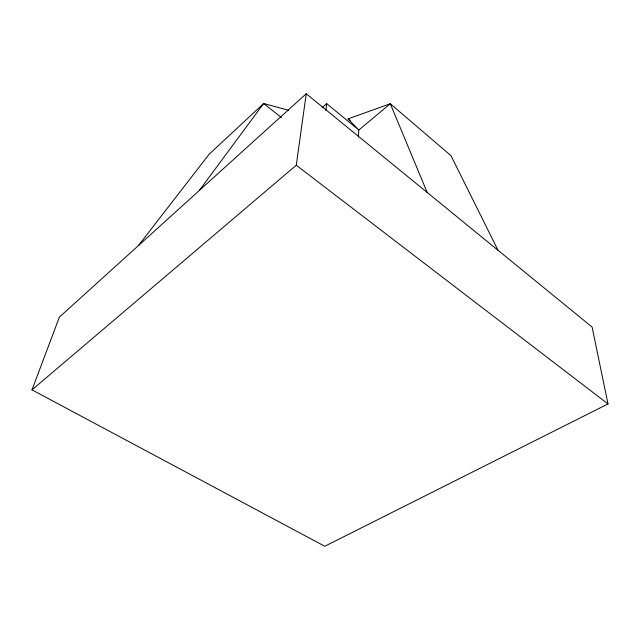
<?xml version="1.0" encoding="UTF-8"?>
<svg xmlns="http://www.w3.org/2000/svg" width="640" height="640" viewBox="0 0 640 640"><rect width="100%" height="100%" fill="white"/><g stroke="black" fill="none" stroke-linecap="round" stroke-linejoin="round"><path stroke-width="0.96" d="M358.4 136.984L358.816 130.016L390.288 103.744L451 155.696L498 250.256M325.904 110.56L326.656 103.624L358.816 130.016L348.072 118.888L390.288 103.744L427.2 192.472M32 389.864L296.272 165.224L306.232 93.736L592.096 327.064L608 403.944L324.784 546.264L32 389.864L59.392 317.12L306.232 93.736M199.288 190.512L263.64 103.512L288.504 110.248M138.416 245.6L209.088 154.296L263.64 103.512L281.456 117.56M322.2 107.552L326.656 103.624M296.272 165.224L608 403.944M348.072 118.888L350.352 120.768"/></g></svg>
